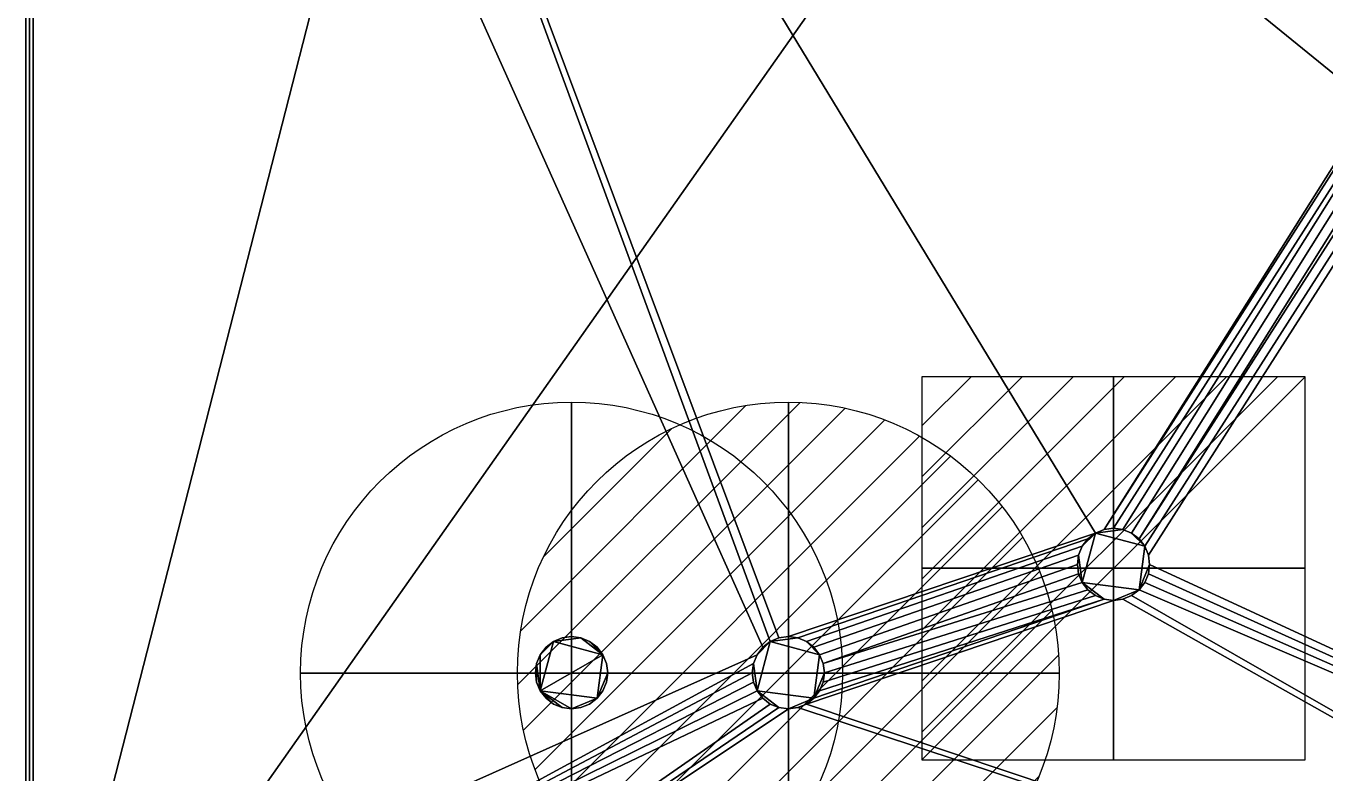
# Model space of a CAD drawing. Header units: millimetres. Extents: x -901 to 180, y -878 to 367.
# Drawn here: x -900 to -540.5, y -215.2 to -8.4 of the extents above; entities that cross this region are included whole.
import ezdxf

# ---------------------------------------------------------------- set-up
doc = ezdxf.new("R2010")
doc.units = ezdxf.units.MM
for name, color, linetype in [('IQ_200_2D', 1, 'Continuous'), ('IQ_200_3D', 1, 'Continuous'), ('IQ_204_3D', 7, 'Continuous')]:
    doc.layers.add(name, color=color, linetype=linetype)
for name, color, linetype, lineweight in [('IQ_CON_COLDWATER_INT', 7, 'Continuous', 25), ('IQ_CON_ELECTRICITY_INT', 7, 'Continuous', 25), ('IQ_CON_HOTWATER_INT', 7, 'Continuous', 25)]:
    doc.layers.add(name, color=color, linetype=linetype, lineweight=lineweight)
doc.layers.add('IQ_CURTAIN_3D', color=7, linetype='Continuous', transparency=0.9)

# ---------------------------------------------------------------- blocks, each defined once
blk = doc.blocks.new('*X2')
at = {"color": 0}
for p, q in [((286.774344, 2204.447934), (296.618251, 2214.291842)), ((286.774344, 2205.862148), (295.204037, 2214.291842)), ((286.774344, 2207.276361), (293.789824, 2214.291842)), ((286.774344, 2208.690575), (292.37561, 2214.291842)), ((286.774344, 2210.104788), (290.961397, 2214.291842)), ((286.774344, 2211.519002), (289.547183, 2214.291842)), ((286.774344, 2212.933216), (288.13297, 2214.291842))]:
    blk.add_line(p, q, dxfattribs=at)
blk = doc.blocks.new('electricity')
for p, q in [((2.121, 2.121), (-2.121, 2.121)), ((-2.121, 2.121), (-2.121, -2.121)), ((-2.121, -2.121), (2.121, 2.121)), ((2.121, -2.121), (2.121, 2.121)), ((-2.121, -2.121), (2.121, -2.121))]:
    blk.add_line(p, q)
at = {"extrusion": (-1, 0, 0)}
for p, q in [((0, -2.121, 2.121), (0, 2.121, 2.121)), ((0, 2.121, -2.121), (0, -2.121, -2.121)), ((0, 2.121, 2.121), (0, 2.121, -2.121)), ((0, 2.121, -2.121), (0, -2.121, 2.121)), ((0, -2.121, -2.121), (0, -2.121, 2.121))]:
    blk.add_line(p, q, dxfattribs=at)
at = {"extrusion": (0, -1, 0)}
for p, q in [((2.121, 0, 2.121), (-2.121, 0, 2.121)), ((-2.121, 0, -2.121), (2.121, 0, -2.121)), ((-2.121, 0, 2.121), (-2.121, 0, -2.121)), ((-2.121, 0, -2.121), (2.121, 0, 2.121)), ((2.121, 0, -2.121), (2.121, 0, 2.121))]:
    blk.add_line(p, q, dxfattribs=at)
at = {"xscale": 0.4000000000000909, "yscale": 0.4000000000000909, "zscale": 0.4000000000000909}
blk.add_blockref('*X2', (-116.831, -883.595), dxfattribs=at)
at = {"extrusion": (-1, 0, 0), "xscale": 0.3999999999999773, "yscale": 0.3999999999999773, "zscale": 0.3999999999999773}
blk.add_blockref('*X2', (-116.831, -883.595), dxfattribs=at)
at = {"extrusion": (0, -1, 0), "xscale": 0.4000000000000909, "yscale": 0.4000000000000909, "zscale": 0.4000000000000909}
blk.add_blockref('*X2', (-116.831, -883.595), dxfattribs=at)
blk = doc.blocks.new('coldwater')
blk.add_circle((0, 0), 3)
at = {"extrusion": (-1, 0, 0)}
blk.add_circle((0, 0), 3, dxfattribs=at)
at = {"extrusion": (0, -1, 0)}
blk.add_circle((0, 0), 3, dxfattribs=at)
blk = doc.blocks.new('*X6')
at = {"color": 0}
for p, q in [((134.076, 2208.727), (141.893, 2216.545)), ((134.162, 2210.227), (140.393, 2216.459)), ((134.237, 2207.474), (143.147, 2216.384)), ((134.56, 2206.383), (144.238, 2216.061)), ((134.798, 2212.278), (138.342, 2215.822)), ((135.008, 2205.417), (145.203, 2215.612)), ((135.564, 2204.558), (146.062, 2215.057)), ((136.217, 2203.797), (146.823, 2214.403)), ((136.965, 2203.131), (147.489, 2213.655)), ((137.81, 2202.562), (148.059, 2212.811)), ((138.76, 2202.097), (148.523, 2211.861)), ((139.832, 2201.755), (148.865, 2210.788)), ((141.06, 2201.569), (149.052, 2209.561)), ((142.517, 2201.612), (149.009, 2208.104)), ((144.444, 2202.124), (148.496, 2206.177))]:
    blk.add_line(p, q, dxfattribs=at)
blk = doc.blocks.new('hotwater')
blk.add_line((3, 0), (3, 0))
blk.add_circle((0, 0), 3)
at = {"extrusion": (-1, 0, 0)}
blk.add_circle((0, 0), 3, dxfattribs=at)
at = {"extrusion": (0, -1, 0)}
blk.add_circle((0, 0), 3, dxfattribs=at)
at = {"xscale": 0.4000000000000909, "yscale": 0.4000000000000909, "zscale": 0.4000000000000909}
blk.add_blockref('*X6', (-56.628, -883.621), dxfattribs=at)
at = {"extrusion": (-1, 0, 0), "xscale": 0.3999999999999773, "yscale": 0.3999999999999773, "zscale": 0.3999999999999773}
blk.add_blockref('*X6', (-56.628, -883.621), dxfattribs=at)
at = {"extrusion": (0, -1, 0), "xscale": 0.4000000000000909, "yscale": 0.4000000000000909, "zscale": 0.4000000000000909}
blk.add_blockref('*X6', (-56.628, -883.621), dxfattribs=at)

msp = doc.modelspace()

# ---------------------------------------------------------------- linework, layer by layer
at = {"layer": 'IQ_200_2D', "linetype": 'Continuous'}
msp.add_line((-900, 312.5), (-900, -312.5), dxfattribs=at)
at = {"layer": 'IQ_CURTAIN_3D'}
for p, q in [((-900, -53.75, 898.97), (-900, -53.75, 1369.03)), ((-900, -116.25, 898.97), (-900, -116.25, 1369.03)), ((-900, -178.75, 898.97), (-900, -178.75, 1369.03))]:
    msp.add_line(p, q, dxfattribs=at)

# ---------------------------------------------------------------- block references
at = {"layer": 'IQ_CON_COLDWATER_INT', "xscale": 25, "yscale": 25, "zscale": 25}
msp.add_blockref('coldwater', (-749, -187.5), dxfattribs=at)
at = {"layer": 'IQ_CON_ELECTRICITY_INT', "xscale": 25, "yscale": 25, "zscale": 25}
msp.add_blockref('electricity', (-599, -158.5), dxfattribs=at)
at = {"layer": 'IQ_CON_HOTWATER_INT', "xscale": 25, "yscale": 25, "zscale": 25}
msp.add_blockref('hotwater', (-689, -187.5), dxfattribs=at)

# ---------------------------------------------------------------- meshes
at = {"layer": 'IQ_200_3D'}
mesh = msp.add_polyface(dxfattribs=at)
corners = [(-900, 312.5, 1450), (-900, -312.5, 1450), (-300, -312.5, 1450), (-300, 312.5, 1450), (-460, 312.5, 1450), (-514, 366.5, 1450), (-686, 366.5, 1450), (-740, 312.5, 1450)]
mesh.append_faces([[corners[k] for k in face] for face in [(4, 1, 2, 3), (1, 7, 0), (7, 5, 6)]], dxfattribs={"vtx0": -1})
mesh.append_faces([[corners[k] for k in face] for face in [(4, 5, 7, 1)]], dxfattribs={"vtx1": -1, "vtx2": -1, "vtx3": -1})
mesh = msp.add_polyface(dxfattribs=at)
corners = [(-300, 312.5, 725), (-300, -312.5, 725), (-340, -312.5, 725), (-340, -358.5, 725), (-860, -358.5, 725), (-860, -312.5, 725), (-900, -312.5, 725), (-900, 312.5, 725), (-740, 312.5, 725), (-686, 366.5, 725), (-514, 366.5, 725), (-460, 312.5, 725), (-899, -272.5, 725), (-860, -272.5, 725), (-860, -311.5, 725), (-340, -311.5, 725), (-340, -272.5, 725), (-301, -272.5, 725), (-301, 272.5, 725), (-340, 272.5, 725), (-340, 311.5, 725), (-860, 311.5, 725), (-860, 272.5, 725), (-899, 272.5, 725)]
mesh.append_faces([[corners[k] for k in face] for face in [(11, 8, 9, 10)]], dxfattribs={"vtx0": -1})
mesh.append_faces([[corners[k] for k in face] for face in [(23, 7, 21, 22), (20, 0, 18, 19)]], dxfattribs={"vtx0": -1, "vtx1": -1})
mesh.append_faces([[corners[k] for k in face] for face in [(6, 12, 14, 5)]], dxfattribs={"vtx0": -1, "vtx1": -1, "vtx2": -1})
mesh.append_faces([[corners[k] for k in face] for face in [(20, 8, 11, 0)]], dxfattribs={"vtx0": -1, "vtx1": -1, "vtx3": -1})
mesh.append_faces([[corners[k] for k in face] for face in [(7, 23, 12, 6), (8, 20, 21, 7)]], dxfattribs={"vtx0": -1, "vtx2": -1})
mesh.append_faces([[corners[k] for k in face] for face in [(2, 4, 5, 15)]], dxfattribs={"vtx0": -1, "vtx2": -1, "vtx3": -1})
mesh.append_faces([[corners[k] for k in face] for face in [(13, 14, 12)]], dxfattribs={"vtx1": -1})
mesh.append_faces([[corners[k] for k in face] for face in [(14, 15, 5)]], dxfattribs={"vtx1": -1, "vtx2": -1})
mesh.append_faces([[corners[k] for k in face] for face in [(1, 2, 15, 17)]], dxfattribs={"vtx1": -1, "vtx2": -1, "vtx3": -1})
mesh.append_faces([[corners[k] for k in face] for face in [(17, 18, 0, 1)]], dxfattribs={"vtx1": -1, "vtx3": -1})
mesh.append_faces([[corners[k] for k in face] for face in [(15, 16, 17), (2, 3, 4)]], dxfattribs={"vtx2": -1})
mesh = msp.add_polyface(dxfattribs=at)
corners = [(-900, -312.5, 1450), (-900, 312.5, 1450), (-900, 312.5, 725), (-900, -312.5, 725), (-900, -272.5, 1370), (-900, -272.5, 850), (-900, 272.5, 850), (-900, 272.5, 1370)]
mesh.append_faces([[corners[k] for k in face] for face in [(1, 7, 4, 0), (0, 4, 5, 3)]], dxfattribs={"vtx0": -1, "vtx2": -1})
mesh.append_faces([[corners[k] for k in face] for face in [(6, 7, 1, 2), (5, 6, 2, 3)]], dxfattribs={"vtx1": -1, "vtx3": -1})
mesh = msp.add_polyface(dxfattribs=at)
corners = [(-860, -272.5, 201.37), (-899, -272.5, 201.37), (-899, 272.5, 201.37), (-860, 272.5, 201.37), (-860, 311.5, 201.37), (-340, 311.5, 201.37), (-340, 272.5, 201.37), (-301, 272.5, 201.37), (-301, -272.5, 201.37), (-340, -272.5, 201.37), (-340, -311.5, 201.37), (-860, -311.5, 201.37), (-699, -187.4, 201.37), (-698.66, -189.99, 201.37), (-697.66, -192.4, 201.37), (-696.07, -194.47, 201.37), (-694, -196.06, 201.37), (-691.59, -197.06, 201.37), (-689, -197.4, 201.37), (-686.41, -197.06, 201.37), (-684, -196.06, 201.37), (-681.93, -194.47, 201.37), (-680.34, -192.4, 201.37), (-679.34, -189.99, 201.37), (-679, -187.4, 201.37), (-679.34, -184.81, 201.37), (-680.34, -182.4, 201.37), (-681.93, -180.33, 201.37), (-684, -178.74, 201.37), (-686.41, -177.74, 201.37), (-689, -177.4, 201.37), (-691.59, -177.74, 201.37), (-694, -178.74, 201.37), (-696.07, -180.33, 201.37), (-697.66, -182.4, 201.37), (-698.66, -184.81, 201.37), (-609, -157.4, 201.37), (-608.66, -159.99, 201.37), (-607.66, -162.4, 201.37), (-606.07, -164.47, 201.37), (-604, -166.06, 201.37), (-601.59, -167.06, 201.37), (-599, -167.4, 201.37), (-596.41, -167.06, 201.37), (-594, -166.06, 201.37), (-591.93, -164.47, 201.37), (-590.34, -162.4, 201.37), (-589.34, -159.99, 201.37), (-589, -157.4, 201.37), (-589.34, -154.81, 201.37), (-590.34, -152.4, 201.37), (-591.93, -150.33, 201.37), (-594, -148.74, 201.37), (-596.41, -147.74, 201.37), (-599, -147.4, 201.37), (-601.59, -147.74, 201.37), (-604, -148.74, 201.37), (-606.07, -150.33, 201.37), (-607.66, -152.4, 201.37), (-608.66, -154.81, 201.37), (-452.1, 89.5, 201.37), (-451.76, 86.91, 201.37), (-450.76, 84.5, 201.37), (-449.17, 82.43, 201.37), (-447.1, 80.84, 201.37), (-444.69, 79.84, 201.37), (-442.1, 79.5, 201.37), (-439.51, 79.84, 201.37), (-437.1, 80.84, 201.37), (-435.03, 82.43, 201.37), (-433.44, 84.5, 201.37), (-432.44, 86.91, 201.37), (-432.1, 89.5, 201.37), (-432.44, 92.09, 201.37), (-433.44, 94.5, 201.37), (-435.03, 96.57, 201.37), (-437.1, 98.16, 201.37), (-439.51, 99.16, 201.37), (-442.1, 99.5, 201.37), (-444.69, 99.16, 201.37), (-447.1, 98.16, 201.37), (-449.17, 96.57, 201.37), (-450.76, 94.5, 201.37), (-451.76, 92.09, 201.37)]
mesh.append_faces([[corners[k] for k in face] for face in [(13, 0, 12), (32, 3, 31), (61, 55, 60), (65, 51, 64), (70, 8, 69), (69, 8, 68), (74, 7, 73)]], dxfattribs={"vtx0": -1, "vtx1": -1})
mesh.append_faces([[corners[k] for k in face] for face in [(56, 3, 60, 55)]], dxfattribs={"vtx0": -1, "vtx1": -1, "vtx2": -1})
mesh.append_faces([[corners[k] for k in face] for face in [(0, 15, 16, 11), (11, 16, 17), (42, 20, 21, 41), (19, 10, 11, 18), (10, 19, 20), (3, 32, 33, 2), (57, 29, 30, 56), (58, 28, 29, 57), (59, 27, 28, 58), (37, 25, 26, 36), (68, 8, 9, 67), (36, 26, 27, 59), (63, 52, 53, 62), (64, 51, 52, 63), (62, 53, 54), (6, 79, 80, 5), (6, 76, 77), (8, 70, 71)]], dxfattribs={"vtx0": -1, "vtx2": -1})
mesh.append_faces([[corners[k] for k in face] for face in [(20, 42, 43, 10), (9, 48, 49, 67), (56, 30, 31, 3)]], dxfattribs={"vtx0": -1, "vtx2": -1, "vtx3": -1})
mesh.append_faces([[corners[k] for k in face] for face in [(14, 15, 0), (17, 18, 11), (13, 14, 0), (35, 12, 0), (21, 22, 41), (37, 38, 25), (43, 44, 10), (47, 48, 9), (46, 47, 9), (45, 46, 9), (83, 60, 3), (82, 83, 3), (72, 73, 7), (78, 79, 6), (77, 78, 6), (75, 76, 6)]], dxfattribs={"vtx1": -1, "vtx2": -1})
mesh.append_faces([[corners[k] for k in face] for face in [(0, 1, 34, 35), (33, 34, 1, 2), (24, 25, 38, 39), (9, 10, 44, 45), (23, 24, 39, 40), (22, 23, 40, 41), (49, 50, 66, 67), (50, 51, 65, 66), (54, 55, 61, 62), (81, 82, 3, 4), (71, 72, 7, 8), (80, 81, 4, 5), (74, 75, 6, 7)]], dxfattribs={"vtx1": -1, "vtx3": -1})
mesh = msp.add_polyface(dxfattribs=at)
corners = [(-900, -272.5, 850), (-300, -272.5, 850), (-300, -215, 850), (-2.98, -215, 850), (-2.98, 215, 850), (-300, 215, 850), (-300, 272.5, 850), (-900, 272.5, 850)]
mesh.append_faces([[corners[k] for k in face] for face in [(2, 7, 0, 1)]], dxfattribs={"vtx0": -1})
mesh.append_faces([[corners[k] for k in face] for face in [(3, 4, 5, 2)]], dxfattribs={"vtx2": -1})
mesh.append_faces([[corners[k] for k in face] for face in [(5, 6, 7, 2)]], dxfattribs={"vtx2": -1, "vtx3": -1})
mesh = msp.add_polyface(dxfattribs=at)
corners = [(-900, -272.5, 1370), (-900, 272.5, 1370), (-300, 272.5, 1370), (-300, -272.5, 1370)]
mesh.append_faces([[corners[k] for k in face] for face in [(0, 1, 2, 3)]])
mesh = msp.add_polyface(dxfattribs=at)
corners = [(-899, -272.5, 201.37), (-899, -272.5, 725), (-899, 272.5, 725), (-899, 272.5, 201.37)]
mesh.append_faces([[corners[k] for k in face] for face in [(0, 1, 2, 3)]])
at = {"layer": 'IQ_204_3D'}
mesh = msp.add_polyface(dxfattribs=at)
corners = [(-609, -157.4, 173.9), (-608.66, -154.81, 173.9), (-607.66, -152.4, 173.9), (-606.07, -150.33, 173.9), (-604, -148.74, 173.9), (-601.59, -147.74, 173.9), (-599, -147.4, 173.9), (-596.41, -147.74, 173.9), (-594, -148.74, 173.9), (-591.93, -150.33, 173.9), (-590.34, -152.4, 173.9), (-589.34, -154.81, 173.9), (-589, -157.4, 173.9), (-589.34, -159.99, 173.9), (-590.34, -162.4, 173.9), (-591.93, -164.47, 173.9), (-594, -166.06, 173.9), (-596.41, -167.06, 173.9), (-599, -167.4, 173.9), (-601.59, -167.06, 173.9), (-604, -166.06, 173.9), (-606.07, -164.47, 173.9), (-607.66, -162.4, 173.9), (-608.66, -159.99, 173.9)]
mesh.append_faces([[corners[k] for k in face] for face in [(10, 8, 9), (4, 2, 3), (15, 12, 13, 14)]], dxfattribs={"vtx0": -1})
mesh.append_faces([[corners[k] for k in face] for face in [(4, 10, 15, 22)]], dxfattribs={"vtx0": -1, "vtx1": -1, "vtx2": -1, "vtx3": -1})
mesh.append_faces([[corners[k] for k in face] for face in [(22, 1, 2, 4)]], dxfattribs={"vtx0": -1, "vtx2": -1, "vtx3": -1})
mesh.append_faces([[corners[k] for k in face] for face in [(7, 8, 10, 4), (18, 19, 22, 15)]], dxfattribs={"vtx1": -1, "vtx2": -1, "vtx3": -1})
mesh.append_faces([[corners[k] for k in face] for face in [(5, 6, 7, 4), (23, 0, 1, 22), (20, 21, 22, 19)]], dxfattribs={"vtx2": -1})
mesh.append_faces([[corners[k] for k in face] for face in [(10, 11, 12, 15)]], dxfattribs={"vtx2": -1, "vtx3": -1})
mesh.append_faces([[corners[k] for k in face] for face in [(15, 16, 17, 18)]], dxfattribs={"vtx3": -1})
mesh = msp.add_polyface(dxfattribs=at)
corners = [(-609, -157.4, 173.9), (-608.66, -159.99, 173.9), (-607.66, -162.4, 173.9), (-606.07, -164.47, 173.9), (-604, -166.06, 173.9), (-601.59, -167.06, 173.9), (-599, -167.4, 173.9), (-596.41, -167.06, 173.9), (-594, -166.06, 173.9), (-591.93, -164.47, 173.9), (-590.34, -162.4, 173.9), (-589.34, -159.99, 173.9), (-589, -157.4, 173.9), (-589, -157.4, 201.37), (-589.34, -159.99, 201.37), (-590.34, -162.4, 201.37), (-591.93, -164.47, 201.37), (-594, -166.06, 201.37), (-596.41, -167.06, 201.37), (-599, -167.4, 201.37), (-601.59, -167.06, 201.37), (-604, -166.06, 201.37), (-606.07, -164.47, 201.37), (-607.66, -162.4, 201.37), (-608.66, -159.99, 201.37), (-609, -157.4, 201.37)]
mesh.append_faces([[corners[k] for k in face] for face in [(0, 1, 24, 25), (13, 14, 11, 12)]], dxfattribs={"vtx1": -1})
mesh.append_faces([[corners[k] for k in face] for face in [(1, 2, 23, 24), (3, 4, 21, 22), (2, 3, 22, 23), (4, 5, 20, 21), (19, 20, 5, 6), (6, 7, 18, 19), (7, 8, 17, 18), (9, 10, 15, 16), (8, 9, 16, 17), (10, 11, 14, 15)]], dxfattribs={"vtx1": -1, "vtx3": -1})
mesh = msp.add_polyface(dxfattribs=at)
corners = [(-759, -187.4, 201.37), (-758.66, -189.99, 201.37), (-757.66, -192.4, 201.37), (-756.07, -194.47, 201.37), (-754, -196.06, 201.37), (-751.59, -197.06, 201.37), (-749, -197.4, 201.37), (-746.41, -197.06, 201.37), (-744, -196.06, 201.37), (-741.93, -194.47, 201.37), (-740.34, -192.4, 201.37), (-739.34, -189.99, 201.37), (-739, -187.4, 201.37), (-739.34, -184.81, 201.37), (-740.34, -182.4, 201.37), (-741.93, -180.33, 201.37), (-744, -178.74, 201.37), (-746.41, -177.74, 201.37), (-749, -177.4, 201.37), (-751.59, -177.74, 201.37), (-754, -178.74, 201.37), (-756.07, -180.33, 201.37), (-757.66, -182.4, 201.37), (-758.66, -184.81, 201.37)]
mesh.append_faces([[corners[k] for k in face] for face in [(4, 2, 3)]], dxfattribs={"vtx0": -1})
mesh.append_faces([[corners[k] for k in face] for face in [(14, 9, 12, 13)]], dxfattribs={"vtx0": -1, "vtx1": -1})
mesh.append_faces([[corners[k] for k in face] for face in [(9, 14, 2, 6), (20, 2, 14, 17)]], dxfattribs={"vtx0": -1, "vtx1": -1, "vtx2": -1, "vtx3": -1})
mesh.append_faces([[corners[k] for k in face] for face in [(23, 1, 2, 22)]], dxfattribs={"vtx0": -1, "vtx2": -1})
mesh.append_faces([[corners[k] for k in face] for face in [(2, 4, 5, 6)]], dxfattribs={"vtx0": -1, "vtx3": -1})
mesh.append_faces([[corners[k] for k in face] for face in [(11, 12, 9, 10)]], dxfattribs={"vtx1": -1})
mesh.append_faces([[corners[k] for k in face] for face in [(7, 8, 9, 6), (23, 0, 1)]], dxfattribs={"vtx2": -1})
mesh.append_faces([[corners[k] for k in face] for face in [(20, 21, 22, 2)]], dxfattribs={"vtx2": -1, "vtx3": -1})
mesh.append_faces([[corners[k] for k in face] for face in [(14, 15, 16, 17), (17, 18, 19, 20)]], dxfattribs={"vtx3": -1})
mesh = msp.add_polyface(dxfattribs=at)
corners = [(-759, -187.4, 173.9), (-758.66, -184.81, 173.9), (-757.66, -182.4, 173.9), (-756.07, -180.33, 173.9), (-754, -178.74, 173.9), (-751.59, -177.74, 173.9), (-749, -177.4, 173.9), (-746.41, -177.74, 173.9), (-744, -178.74, 173.9), (-741.93, -180.33, 173.9), (-740.34, -182.4, 173.9), (-739.34, -184.81, 173.9), (-739, -187.4, 173.9), (-739.34, -189.99, 173.9), (-740.34, -192.4, 173.9), (-741.93, -194.47, 173.9), (-744, -196.06, 173.9), (-746.41, -197.06, 173.9), (-749, -197.4, 173.9), (-751.59, -197.06, 173.9), (-754, -196.06, 173.9), (-756.07, -194.47, 173.9), (-757.66, -192.4, 173.9), (-758.66, -189.99, 173.9)]
mesh.append_faces([[corners[k] for k in face] for face in [(10, 8, 9), (4, 2, 3), (15, 12, 13, 14)]], dxfattribs={"vtx0": -1})
mesh.append_faces([[corners[k] for k in face] for face in [(4, 10, 15, 22)]], dxfattribs={"vtx0": -1, "vtx1": -1, "vtx2": -1, "vtx3": -1})
mesh.append_faces([[corners[k] for k in face] for face in [(22, 1, 2, 4)]], dxfattribs={"vtx0": -1, "vtx2": -1, "vtx3": -1})
mesh.append_faces([[corners[k] for k in face] for face in [(7, 8, 10, 4), (18, 19, 22, 15)]], dxfattribs={"vtx1": -1, "vtx2": -1, "vtx3": -1})
mesh.append_faces([[corners[k] for k in face] for face in [(5, 6, 7, 4), (23, 0, 1, 22), (20, 21, 22, 19)]], dxfattribs={"vtx2": -1})
mesh.append_faces([[corners[k] for k in face] for face in [(10, 11, 12, 15)]], dxfattribs={"vtx2": -1, "vtx3": -1})
mesh.append_faces([[corners[k] for k in face] for face in [(15, 16, 17, 18)]], dxfattribs={"vtx3": -1})
mesh = msp.add_polyface(dxfattribs=at)
corners = [(-759, -187.4, 201.37), (-758.66, -184.81, 201.37), (-757.66, -182.4, 201.37), (-756.07, -180.33, 201.37), (-754, -178.74, 201.37), (-751.59, -177.74, 201.37), (-749, -177.4, 201.37), (-746.41, -177.74, 201.37), (-744, -178.74, 201.37), (-741.93, -180.33, 201.37), (-740.34, -182.4, 201.37), (-739.34, -184.81, 201.37), (-739, -187.4, 201.37), (-739, -187.4, 173.9), (-739.34, -184.81, 173.9), (-740.34, -182.4, 173.9), (-741.93, -180.33, 173.9), (-744, -178.74, 173.9), (-746.41, -177.74, 173.9), (-749, -177.4, 173.9), (-751.59, -177.74, 173.9), (-754, -178.74, 173.9), (-756.07, -180.33, 173.9), (-757.66, -182.4, 173.9), (-758.66, -184.81, 173.9), (-759, -187.4, 173.9)]
mesh.append_faces([[corners[k] for k in face] for face in [(13, 14, 11, 12), (0, 1, 24, 25)]], dxfattribs={"vtx1": -1})
mesh.append_faces([[corners[k] for k in face] for face in [(14, 15, 10, 11), (16, 17, 8, 9), (15, 16, 9, 10), (17, 18, 7, 8), (6, 7, 18, 19), (19, 20, 5, 6), (20, 21, 4, 5), (22, 23, 2, 3), (21, 22, 3, 4), (23, 24, 1, 2)]], dxfattribs={"vtx1": -1, "vtx3": -1})
mesh = msp.add_polyface(dxfattribs=at)
corners = [(-699, -187.4, 173.9), (-698.66, -184.81, 173.9), (-697.66, -182.4, 173.9), (-696.07, -180.33, 173.9), (-694, -178.74, 173.9), (-691.59, -177.74, 173.9), (-689, -177.4, 173.9), (-686.41, -177.74, 173.9), (-684, -178.74, 173.9), (-681.93, -180.33, 173.9), (-680.34, -182.4, 173.9), (-679.34, -184.81, 173.9), (-679, -187.4, 173.9), (-679.34, -189.99, 173.9), (-680.34, -192.4, 173.9), (-681.93, -194.47, 173.9), (-684, -196.06, 173.9), (-686.41, -197.06, 173.9), (-689, -197.4, 173.9), (-691.59, -197.06, 173.9), (-694, -196.06, 173.9), (-696.07, -194.47, 173.9), (-697.66, -192.4, 173.9), (-698.66, -189.99, 173.9)]
mesh.append_faces([[corners[k] for k in face] for face in [(10, 8, 9), (4, 2, 3), (15, 12, 13, 14)]], dxfattribs={"vtx0": -1})
mesh.append_faces([[corners[k] for k in face] for face in [(4, 10, 15, 22)]], dxfattribs={"vtx0": -1, "vtx1": -1, "vtx2": -1, "vtx3": -1})
mesh.append_faces([[corners[k] for k in face] for face in [(22, 1, 2, 4)]], dxfattribs={"vtx0": -1, "vtx2": -1, "vtx3": -1})
mesh.append_faces([[corners[k] for k in face] for face in [(7, 8, 10, 4), (18, 19, 22, 15)]], dxfattribs={"vtx1": -1, "vtx2": -1, "vtx3": -1})
mesh.append_faces([[corners[k] for k in face] for face in [(5, 6, 7, 4), (23, 0, 1, 22), (20, 21, 22, 19)]], dxfattribs={"vtx2": -1})
mesh.append_faces([[corners[k] for k in face] for face in [(10, 11, 12, 15)]], dxfattribs={"vtx2": -1, "vtx3": -1})
mesh.append_faces([[corners[k] for k in face] for face in [(15, 16, 17, 18)]], dxfattribs={"vtx3": -1})
mesh = msp.add_polyface(dxfattribs=at)
corners = [(-679, -187.4, 173.9), (-679.34, -184.81, 173.9), (-680.34, -182.4, 173.9), (-681.93, -180.33, 173.9), (-684, -178.74, 173.9), (-686.41, -177.74, 173.9), (-689, -177.4, 173.9), (-691.59, -177.74, 173.9), (-694, -178.74, 173.9), (-696.07, -180.33, 173.9), (-697.66, -182.4, 173.9), (-698.66, -184.81, 173.9), (-699, -187.4, 173.9), (-699, -187.4, 201.37), (-698.66, -184.81, 201.37), (-697.66, -182.4, 201.37), (-696.07, -180.33, 201.37), (-694, -178.74, 201.37), (-691.59, -177.74, 201.37), (-689, -177.4, 201.37), (-686.41, -177.74, 201.37), (-684, -178.74, 201.37), (-681.93, -180.33, 201.37), (-680.34, -182.4, 201.37), (-679.34, -184.81, 201.37), (-679, -187.4, 201.37)]
mesh.append_faces([[corners[k] for k in face] for face in [(0, 1, 24, 25), (13, 14, 11, 12)]], dxfattribs={"vtx1": -1})
mesh.append_faces([[corners[k] for k in face] for face in [(1, 2, 23, 24), (3, 4, 21, 22), (2, 3, 22, 23), (4, 5, 20, 21), (19, 20, 5, 6), (6, 7, 18, 19), (7, 8, 17, 18), (9, 10, 15, 16), (8, 9, 16, 17), (10, 11, 14, 15)]], dxfattribs={"vtx1": -1, "vtx3": -1})
mesh = msp.add_polyface(dxfattribs=at)
corners = [(-739, -187.4, 201.37), (-739.34, -189.99, 201.37), (-740.34, -192.4, 201.37), (-741.93, -194.47, 201.37), (-744, -196.06, 201.37), (-746.41, -197.06, 201.37), (-749, -197.4, 201.37), (-751.59, -197.06, 201.37), (-754, -196.06, 201.37), (-756.07, -194.47, 201.37), (-757.66, -192.4, 201.37), (-758.66, -189.99, 201.37), (-759, -187.4, 201.37), (-759, -187.4, 173.9), (-758.66, -189.99, 173.9), (-757.66, -192.4, 173.9), (-756.07, -194.47, 173.9), (-754, -196.06, 173.9), (-751.59, -197.06, 173.9), (-749, -197.4, 173.9), (-746.41, -197.06, 173.9), (-744, -196.06, 173.9), (-741.93, -194.47, 173.9), (-740.34, -192.4, 173.9), (-739.34, -189.99, 173.9), (-739, -187.4, 173.9)]
mesh.append_faces([[corners[k] for k in face] for face in [(13, 14, 11, 12), (0, 1, 24, 25)]], dxfattribs={"vtx1": -1})
mesh.append_faces([[corners[k] for k in face] for face in [(14, 15, 10, 11), (16, 17, 8, 9), (15, 16, 9, 10), (17, 18, 7, 8), (6, 7, 18, 19), (19, 20, 5, 6), (20, 21, 4, 5), (22, 23, 2, 3), (21, 22, 3, 4), (23, 24, 1, 2)]], dxfattribs={"vtx1": -1, "vtx3": -1})
mesh = msp.add_polyface(dxfattribs=at)
corners = [(-699, -187.4, 173.9), (-698.66, -189.99, 173.9), (-697.66, -192.4, 173.9), (-696.07, -194.47, 173.9), (-694, -196.06, 173.9), (-691.59, -197.06, 173.9), (-689, -197.4, 173.9), (-686.41, -197.06, 173.9), (-684, -196.06, 173.9), (-681.93, -194.47, 173.9), (-680.34, -192.4, 173.9), (-679.34, -189.99, 173.9), (-679, -187.4, 173.9), (-679, -187.4, 201.37), (-679.34, -189.99, 201.37), (-680.34, -192.4, 201.37), (-681.93, -194.47, 201.37), (-684, -196.06, 201.37), (-686.41, -197.06, 201.37), (-689, -197.4, 201.37), (-691.59, -197.06, 201.37), (-694, -196.06, 201.37), (-696.07, -194.47, 201.37), (-697.66, -192.4, 201.37), (-698.66, -189.99, 201.37), (-699, -187.4, 201.37)]
mesh.append_faces([[corners[k] for k in face] for face in [(0, 1, 24, 25), (13, 14, 11, 12)]], dxfattribs={"vtx1": -1})
mesh.append_faces([[corners[k] for k in face] for face in [(1, 2, 23, 24), (3, 4, 21, 22), (2, 3, 22, 23), (4, 5, 20, 21), (19, 20, 5, 6), (6, 7, 18, 19), (7, 8, 17, 18), (9, 10, 15, 16), (8, 9, 16, 17), (10, 11, 14, 15)]], dxfattribs={"vtx1": -1, "vtx3": -1})
at = {"layer": 'IQ_CURTAIN_3D'}
mesh = msp.add_polyface(dxfattribs=at)
corners = [(-898, -272.5, 898.97), (-900, -272.5, 898.97), (-900, 272.5, 898.97), (-898, 272.5, 898.97)]
mesh.append_faces([[corners[k] for k in face] for face in [(0, 1, 2, 3)]])
mesh = msp.add_polyface(dxfattribs=at)
corners = [(-900, 272.5, 1370), (-900, -272.5, 1370), (-898, -272.5, 1370), (-898, 272.5, 1370)]
mesh.append_faces([[corners[k] for k in face] for face in [(0, 1, 2, 3)]])
mesh = msp.add_polyface(dxfattribs=at)
corners = [(-900, 272.5, 1370), (-900, 272.5, 898.97), (-900, -272.5, 898.97), (-900, -272.5, 1370)]
mesh.append_faces([[corners[k] for k in face] for face in [(0, 1, 2, 3)]])
mesh = msp.add_polyface(dxfattribs=at)
corners = [(-898, -272.5, 1370), (-898, -272.5, 898.97), (-898, 272.5, 898.97), (-898, 272.5, 1370)]
mesh.append_faces([[corners[k] for k in face] for face in [(0, 1, 2, 3)]])

doc.saveas('drawing.dxf')
